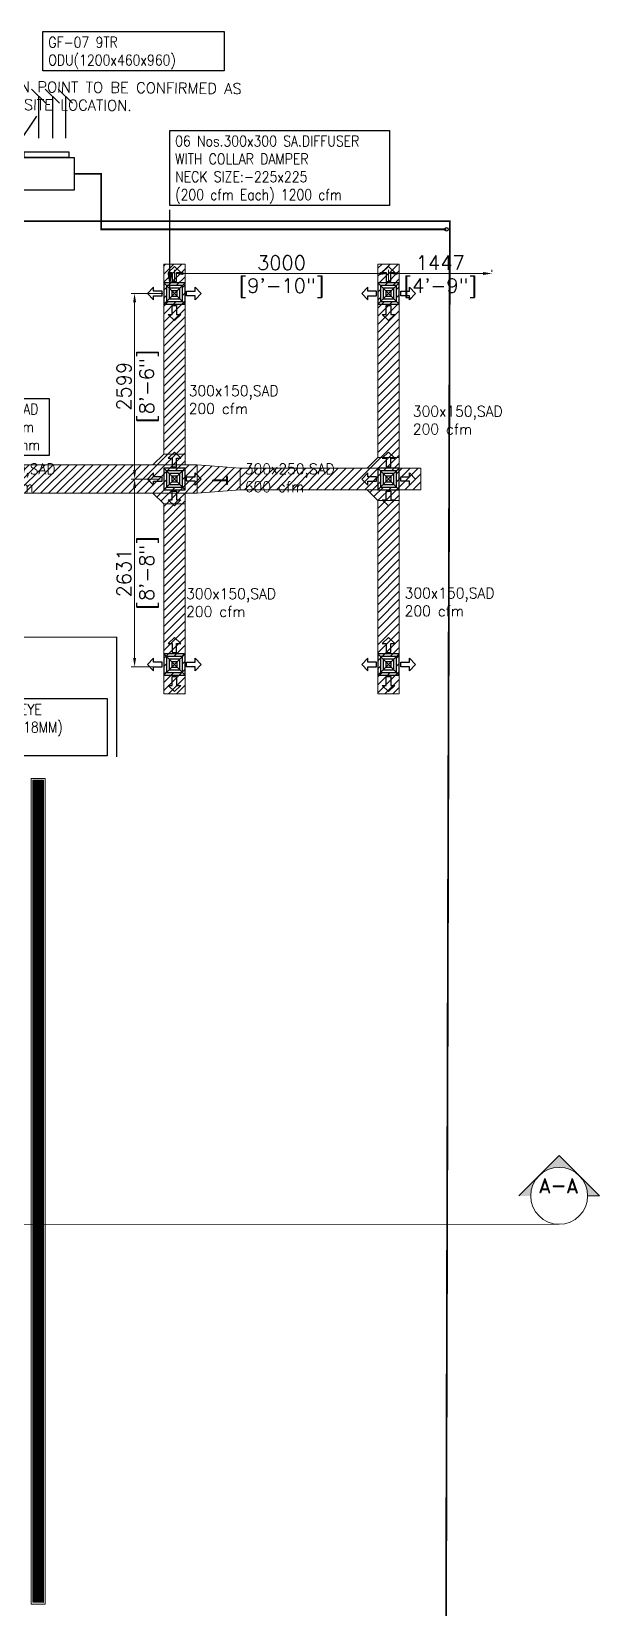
# Model space of a CAD drawing. Header units: millimetres. Extents: x -330573 to 5697, y 22061 to 198972.
# Drawn here: x -80438 to -72484, y 112963 to 135062 of the extents above; entities that cross this region are included whole.
import ezdxf

# ---------------------------------------------------------------- set-up
doc = ezdxf.new("R2010")
doc.units = ezdxf.units.MM
doc.linetypes.add('CENTER', pattern=[2, 1.25, -0.25, 0.25, -0.25])
doc.layers.add('HVAC Machine', color=5, linetype='Continuous')
doc.layers.add('HVAC SAD', color=6, linetype='Continuous')
for name, color, linetype, lineweight in [('VL-AC- DRAIN', 42, 'Continuous', 5), ('VL-AC- SECTION', 7, 'Continuous', 18), ('VL-AC-ACCOUSTIC INSULATION', 32, 'Continuous', 25), ('VL-AC-DIM', 20, 'Continuous', 25), ('VL-AC-RAT', 1, 'Continuous', 5), ('VL-AC-SA', 6, 'Continuous', 5), ('VL-AC-SA_TEXT_50', 7, 'Continuous', 25), ('VL-AC-SAT', 72, 'Continuous', 25), ('VL-AC-VRF PIPE', 152, 'Continuous', 30), ('VL-FC', 21, 'Continuous', 18)]:
    doc.layers.add(name, color=color, linetype=linetype, lineweight=lineweight)
doc.styles.add('ARIAL', font='times.ttf')
doc.styles.add('Romand-2', font='romand.shx', dxfattribs={"height": 2})
doc.styles.add('ROMANS', font='romans.shx', dxfattribs={"height": 200})
doc.styles.get("Standard").update_dxf_attribs({"font": 'arial.ttf'})
doc.styles.add('style1', font='times.ttf', dxfattribs={"width": 0.75})
doc.styles.add('VOLTAS - ROMAND', font='romand.shx', dxfattribs={"width": 0.85})
doc.dimstyles.new('Copy of STANDARD', dxfattribs={"dimtxt": 0.23, "dimasz": 0.1, "dimexe": 0.03, "dimexo": 0.03, "dimgap": 0.1, "dimtad": 0, "dimzin": 9, "dimdsep": 46, "dimtxsty": 'Standard', "dimblk1": 'OBLIQUE', "dimblk2": 'OBLIQUE', "dimsah": 1, "dimcen": 0, "dimdle": 0.1, "dimclrd": 256, "dimclre": 256, "dimclrt": 256, "dimazin": 0, "dimtm": 1e-09, "dimtfac": 0.15, "dimtofl": 0, "dimtmove": 2, "dimatfit": 3, "dimldrblk": 'OBLIQUE', "dimfxl": 1, "dimtolj": 1, "dimtzin": 0, "dimlwd": -1, "dimlwe": -1, "dimarcsym": 0})
doc.dimstyles.new('Creer 1-100 FT', dxfattribs={"dimscale": 100, "dimtxt": 2, "dimasz": 1.5, "dimexe": 0.75, "dimexo": 0.75, "dimgap": 0.5, "dimtad": 1, "dimdec": 0, "dimzin": 1, "dimtxsty": 'style1', "dimblk": 'OBLIQUE', "dimcen": 0, "dimdle": 0.75, "dimclrd": 7, "dimclre": 7, "dimclrt": 6, "dimadec": 0, "dimazin": 0, "dimtfac": 1, "dimtdec": 0, "dimtmove": 2, "dimatfit": 3, "dimfxl": 1, "dimfrac": 2, "dimtolj": 1, "dimtzin": 1, "dimlwd": 25, "dimlwe": 25, "dimarcsym": 1})
doc.dimstyles.new('VL_DIM', dxfattribs={"dimscale": 1.25, "dimtxt": 200, "dimasz": 125, "dimexe": 50, "dimexo": 50, "dimgap": 50, "dimtad": 1, "dimdec": 0, "dimrnd": 1, "dimzin": 9, "dimdsep": 46, "dimtxsty": 'ROMANS', "dimcen": 0.09, "dimdle": 35, "dimclrd": 7, "dimclre": 7, "dimclrt": 7, "dimadec": 0, "dimazin": 0, "dimtfac": 1, "dimtdec": 0, "dimtmove": 2, "dimatfit": 3, "dimfxl": 1, "dimtolj": 1, "dimtzin": 0, "dimlwd": 15, "dimlwe": 15, "dimarcsym": 1})
doc.dimstyles.new('VOLTAS', dxfattribs={"dimscale": 100, "dimtxt": 2, "dimasz": 2, "dimexe": 0.5, "dimexo": 0.5, "dimgap": 0.5, "dimtad": 1, "dimdec": 0, "dimzin": 12, "dimdsep": 46, "dimtxsty": 'ROMANS', "dimcen": 10, "dimdle": 100, "dimclrd": 7, "dimclre": 7, "dimclrt": 7, "dimadec": 0, "dimazin": 0, "dimtfac": 1, "dimtdec": 0, "dimtmove": 1, "dimatfit": 3, "dimfxl": 0.18, "dimtolj": 1, "dimtzin": 0, "dimarcsym": 2})

# ---------------------------------------------------------------- blocks, each defined once
blk = doc.blocks.new('A$C6C724B98')
at = {"layer": 'VL-AC- SECTION'}
h = blk.add_hatch(color=256, dxfattribs=at)
h.dxf.hatch_style = 1
edge = h.paths.add_edge_path()
edge.add_line((37715.47883378758, 12109.70930523957), (37880.59127626239, 12109.70930523957))
edge.add_ellipse((38279.20797419964, 12109.70930523957), major_axis=(20.6771667278624, -398.0800505663071), ratio=0.9999999999731439, start_angle=222.0266014231327, end_angle=267.02660142319235, ccw=False)
edge.add_line((37997.34340399175, 12391.57387545491), (37715.47883378758, 12109.70930523957))
edge = h.paths.add_edge_path()
edge.add_ellipse((38279.20797419964, 12109.70930523957), major_axis=(0.0006576552724343067, -398.6166979482827), ratio=0.999999999970647, start_angle=134.9999054708199, end_angle=224.9999054710118, ccw=False)
edge.add_line((38561.07254440381, 12391.57387545491), (38279.20797419592, 12673.43844566839))
edge.add_line((38279.20797419964, 12673.43844566653), (37997.34340399547, 12391.57387545119))
edge = h.paths.add_edge_path()
edge.add_line((38677.82467213689, 12109.70930523957), (38842.9371146117, 12109.70930523957))
edge.add_line((38842.9371146117, 12109.70930523957), (38561.07254440381, 12391.57387545305))
edge.add_ellipse((38279.20797419964, 12109.70930523957), major_axis=(-80.00672534378235, -390.5050521828499), ratio=0.9999999999831349, start_angle=101.57853494104512, end_angle=146.5785349415359, ccw=False)
blk.add_lwpolyline([(38677.82467214062, 12109.70930523584), (38842.93711461543, 12109.70930523584), (38279.20797419964, 12673.4384456628), (37715.47883379131, 12109.70930523584)], dxfattribs=at)
at = {"layer": 'VL-AC- SECTION', "linetype": 'CENTER', "lineweight": 0, "ltscale": 10, "const_width": 13.11819494439339}
blk.add_lwpolyline([(-3576.069098023145, 12057.78715091306), (-3576.069098023145, 11711.09260729808), (38279.20797420337, 11711.09260729813)], dxfattribs=at)
at = {"layer": 'VL-AC- SECTION'}
blk.add_circle((38279.20797420337, 12109.70930523584), 398.6166979377589, dxfattribs=at)
at = {"layer": 'VL-AC- SECTION', "insert": (38548.35990846201, 12352.96402684013, -2496053.843696692), "char_height": 200, "width": 2957.810705330985, "attachment_point": 3, "style": 'Romand-2'}
blk.add_mtext('A-A', dxfattribs=at)
blk = doc.blocks.new('*U48')
for p, q in [((-150, 150), (150, -150)), ((150, 150), (-150, -150))]:
    blk.add_line(p, q)
for points in [[(1.502126e-10, 376.3287529057417), (88.17288346346548, 292.6069175562006), (31.65172420747284, 292.6069175562006), (31.65172420747284, 170.0000000000582), (-31.65172420747281, 169.9999999999418), (-31.65172420747276, 292.6069175562298), (-88.17288346329072, 292.6069175561715)], [(-376.3287529057417, -1.502372e-10), (-292.6069175562006, -88.17288346346548), (-292.6069175562006, -31.65172420747285), (-170.0000000000582, -31.65172420747285), (-169.9999999999418, 31.6517242074728), (-292.6069175562298, 31.65172420747274), (-292.6069175561715, 88.17288346329069)], [(-150, -150), (150, -150), (150, 150), (-150, 150)], [(376.3287529057417, -1.502372e-10), (292.6069175562006, -88.17288346346548), (292.6069175562006, -31.65172420747285), (170.0000000000582, -31.65172420747285), (169.9999999999418, 31.6517242074728), (292.6069175562298, 31.65172420747274), (292.6069175561715, 88.17288346329069)], [(1.502126e-10, -376.3287529057417), (88.17288346346548, -292.6069175562006), (31.65172420747284, -292.6069175562006), (31.65172420747284, -170.0000000000582), (-31.65172420747281, -169.9999999999418), (-31.65172420747276, -292.6069175562298), (-88.17288346329072, -292.6069175561715)]]:
    blk.add_lwpolyline(points, close=True)
at = {"color": 8}
for points in [[(-112.5, -112.5), (112.5, -112.5), (112.5, 112.5), (-112.5, 112.5)], [(-75, -75), (75, -75), (75, 75), (-75, 75)], [(-37.5, -37.5), (37.5, -37.5), (37.5, 37.5), (-37.5, 37.5)]]:
    blk.add_lwpolyline(points, close=True, dxfattribs=at)
blk = doc.blocks.new('*U101')
at = {"color": 8}
for p, q in [((30, 66), (11550.72759037754, 66.0000000000005)), ((30, 54), (11550.72759037754, 54.00000000000048)), ((30, 42), (11550.72759037754, 42.00000000000048)), ((30, 30), (11550.72759037754, 30.00000000000049)), ((30, 18), (11550.72759037754, 18.0000000000005)), ((30, 6.000000000000007), (11550.72759037754, 6.000000000000498)), ((30, -5.999999999999993), (11550.72759037754, -5.999999999999502)), ((30, -17.99999999999999), (11550.72759037754, -17.9999999999995)), ((30, -29.99999999999999), (11550.72759037754, -29.99999999999949)), ((30, -41.99999999999999), (11550.72759037754, -41.9999999999995)), ((30, -53.99999999999999), (11550.72759037754, -53.9999999999995))]:
    blk.add_line(p, q, dxfattribs=at)
for points in [[(5.208279937236156, 105.0043399367306), (5.31761697117643, -94.99565707796468), (11576.04520734871, -94.99565707796418), (11575.93587031477, 105.0043399367311)], [(30, 80), (30.05466236089609, -69.98873777758617), (11550.78225273843, -69.98873777758567), (11550.72759037754, 80.0000000000005)]]:
    blk.add_lwpolyline(points, close=True)
blk = doc.blocks.new('*D230')
at = {"layer": 'Defpoints', "color": 0, "transparency": 16777216}
for p in [(-78587.54172622292, 128790.9374586103), (-78994.749324148, 126159.8067694263), (-78587.54172622292, 126159.8067694263)]:
    blk.add_point(p, dxfattribs=at)
at = {"layer": 'VL-AC-DIM', "color": 7, "lineweight": 15, "transparency": 16777216}
for p, q in [((-78637.54172622292, 128790.9374586103), (-79044.749324148, 128790.9374586103)), ((-78994.749324148, 128665.9374586103), (-78994.749324148, 126284.8067694263)), ((-78637.54172622292, 126159.8067694263), (-79044.749324148, 126159.8067694263))]:
    blk.add_line(p, q, dxfattribs=at)
at = {"layer": 'VL-AC-DIM', "color": 7, "transparency": 16777216}
for points in [[(-79015.58265748133, 128665.9374586103), (-78973.91599081467, 128665.9374586103), (-78994.749324148, 128790.9374586103)], [(-79015.58265748133, 126284.8067694263), (-78973.91599081467, 126284.8067694263), (-78994.749324148, 126159.8067694263)]]:
    blk.add_solid(points, dxfattribs=at)
at = {"layer": 'VL-AC-DIM', "color": 7, "transparency": 16777216, "char_height": 200, "attachment_point": 5, "rotation": 90, "style": 'ROMANS'}
for s, insert in [('\\A1;[8\'-8"]', (-78792.36837176699, 127475.3721140183)), ('\\A1;2631', (-79144.74932414794, 127475.3721140183))]:
    blk.add_mtext(s, dxfattribs=dict(at, insert=insert))
blk = doc.blocks.new('*D231')
at = {"layer": 'Defpoints', "color": 0, "transparency": 16777216}
for p in [(-78994.74932414806, 131390.4164235868), (-78550.04172622292, 131390.4164235868), (-78587.54172622292, 128790.9374586103)]:
    blk.add_point(p, dxfattribs=at)
at = {"layer": 'VL-AC-DIM', "color": 7, "lineweight": 15, "transparency": 16777216}
for p, q in [((-78600.04172622292, 131390.4164235868), (-79044.74932414806, 131390.4164235868)), ((-78994.74932414806, 128915.9374586103), (-78994.74932414806, 131265.4164235868)), ((-78637.54172622292, 128790.9374586103), (-79044.74932414806, 128790.9374586103))]:
    blk.add_line(p, q, dxfattribs=at)
at = {"layer": 'VL-AC-DIM', "color": 7, "transparency": 16777216}
for points in [[(-79015.58265748138, 131265.4164235868), (-78973.91599081473, 131265.4164235868), (-78994.74932414806, 131390.4164235868)], [(-79015.58265748138, 128915.9374586103), (-78973.91599081473, 128915.9374586103), (-78994.74932414806, 128790.9374586103)]]:
    blk.add_solid(points, dxfattribs=at)
at = {"layer": 'VL-AC-DIM', "color": 7, "transparency": 16777216, "char_height": 200, "attachment_point": 5, "rotation": 90, "style": 'ROMANS'}
for s, insert in [('\\A1;2599', (-79144.749324148, 130090.6769410985)), ('\\A1;[8\'-6"]', (-78792.36837176705, 130090.6769410985))]:
    blk.add_mtext(s, dxfattribs=dict(at, insert=insert))
blk = doc.blocks.new('*D232')
at = {"layer": 'Defpoints', "color": 0, "transparency": 16777216}
for p in [(-78437.54172622289, 131502.9164235867), (-75437.54172622289, 131670.8206245992), (-75437.54172622289, 131502.9164235867)]:
    blk.add_point(p, dxfattribs=at)
at = {"layer": 'VL-AC-DIM', "color": 7, "lineweight": 15, "transparency": 16777216}
for p, q in [((-78437.54172622289, 131552.9164235867), (-78437.54172622289, 131720.8206245992)), ((-75437.54172622289, 131552.9164235867), (-75437.54172622289, 131720.8206245992)), ((-78312.54172622289, 131670.8206245992), (-75562.54172622289, 131670.8206245992))]:
    blk.add_line(p, q, dxfattribs=at)
at = {"layer": 'VL-AC-DIM', "color": 7, "transparency": 16777216}
for points in [[(-78312.54172622289, 131691.6539579326), (-78312.54172622289, 131649.9872912659), (-78437.54172622289, 131670.8206245992)], [(-75562.54172622289, 131691.6539579326), (-75562.54172622289, 131649.9872912659), (-75437.54172622289, 131670.8206245992)]]:
    blk.add_solid(points, dxfattribs=at)
at = {"layer": 'VL-AC-DIM', "color": 7, "transparency": 16777216, "char_height": 200, "attachment_point": 5, "style": 'ROMANS'}
for s, insert in [('\\A1;3000', (-76937.54172622289, 131820.8206245992)), ('\\A1;[9\'-10"]', (-76937.54172622289, 131468.4396722183))]:
    blk.add_mtext(s, dxfattribs=dict(at, insert=insert))
blk = doc.blocks.new('*D233')
at = {"layer": 'Defpoints', "color": 0, "transparency": 16777216}
for p in [(-75437.54172622289, 131502.9164235867), (-73990.92412395486, 131670.8206245992), (-73990.92412395486, 131644.204752363)]:
    blk.add_point(p, dxfattribs=at)
at = {"layer": 'VL-AC-DIM', "color": 7, "lineweight": 15, "transparency": 16777216}
for p, q in [((-75437.54172622289, 131552.9164235867), (-75437.54172622289, 131720.8206245992)), ((-73990.92412395486, 131694.204752363), (-73990.92412395486, 131720.8206245992)), ((-75312.54172622289, 131670.8206245992), (-74115.92412395486, 131670.8206245992))]:
    blk.add_line(p, q, dxfattribs=at)
at = {"layer": 'VL-AC-DIM', "color": 7, "transparency": 16777216}
for points in [[(-75312.54172622289, 131691.6539579326), (-75312.54172622289, 131649.9872912659), (-75437.54172622289, 131670.8206245992)], [(-74115.92412395486, 131691.6539579326), (-74115.92412395486, 131649.9872912659), (-73990.92412395486, 131670.8206245992)]]:
    blk.add_solid(points, dxfattribs=at)
at = {"layer": 'VL-AC-DIM', "color": 7, "transparency": 16777216, "char_height": 200, "attachment_point": 5, "style": 'ROMANS'}
for s, insert in [('\\A1;1447', (-74714.23292508887, 131820.8206245992)), ('\\A1;[4\'-9"]', (-74714.23292508887, 131468.4396722183))]:
    blk.add_mtext(s, dxfattribs=dict(at, insert=insert))
blk = doc.blocks.new('_Oblique')
at = {"color": 0, "linetype": 'ByBlock', "lineweight": -2}
blk.add_line((-0.5, -0.5), (0.5, 0.5), dxfattribs=at)
blk = doc.blocks.new('A$C0D6B1846')
at = {"layer": 'HVAC Machine'}
for points in [[(0, 460), (1200, 460), (1200, 0), (0, 0)], [(1122.860470618121, 460), (496.2711763647385, 460), (496.2711763647385, 537.4806997685228), (1122.860470618121, 537.4806997685228)]]:
    blk.add_lwpolyline(points, close=True, dxfattribs=at)
for points in [[(699.5548098809086, 1317.415026757633), (699.5548098809086, 727.0967572869267)], [(893.8596113617532, 1317.415026757633), (893.8596113617532, 727.0967572869267)], [(1075.755992107559, 1317.415026757633), (1075.755992107559, 727.0967572869267)]]:
    blk.add_leader(points, dimstyle='Copy of STANDARD', override={"dimasz": 200, "dimgap": 0.1, "dimtad": 0, "dimzin": 1, "dimfxl": 140, "dimfxlon": 1, "dimarcsym": 1}, dxfattribs=at)

msp = doc.modelspace()

# ---------------------------------------------------------------- hatches: boundary and pattern name
at = {"layer": 'VL-AC-ACCOUSTIC INSULATION'}
h = msp.add_hatch(dxfattribs=at)
h.set_pattern_fill('ANSI31', color=8, scale=25)
h.set_pattern_definition([(45, (0, 0), (-56.12660075668221, 56.12660075668221), [])])
h.paths.add_polyline_path([(-89084.54360014391, 127076.7797271928), (-89334.5436001441, 127076.7797271928), (-89334.54360014448, 126773.1217856795), (-89084.54360014448, 126773.1217856795)])
h.paths.add_polyline_path([(-88959.54360014993, 127226.7797271856), (-89334.54360014391, 127226.7797271942), (-89334.5436001441, 127076.7797271928), (-89084.54360014391, 127076.7797271928)])
h.paths.add_polyline_path([(-86418.47217066823, 127576.7797271273), (-89471.13808756006, 127576.7797271973), (-89471.1380875605, 127226.7797271973), (-86418.47217067609, 127226.7797271273)])
h.paths.add_polyline_path([(-87834.54360017143, 127226.7797271598), (-88209.5436001439, 127226.7797271684), (-88209.54360014408, 127076.7797271928), (-87959.5436001439, 127076.7797271928)])
h.paths.add_polyline_path([(-87959.5436001439, 127076.7797271928), (-88209.54360014408, 127076.7797271928), (-88209.54360014446, 126773.1217856795), (-87959.54360014446, 126773.1217856795)])
h.paths.add_polyline_path([(-86684.54330214197, 127077.8473856192), (-86934.54330214216, 127077.8473856192), (-86934.54330214254, 126773.1217856795), (-86684.54330214254, 126773.1217856795)])
h.paths.add_polyline_path([(-86560.43301754918, 127226.7797271306), (-86934.54330214197, 127226.7797271391), (-86934.54330214216, 127077.8473856192), (-86684.54330214197, 127077.8473856192)])
h.paths.add_polyline_path([(-85818.4721706817, 127601.7797271138), (-86418.47217066823, 127576.7797271273), (-86418.47217067609, 127226.7797271273), (-85818.47217067833, 127201.7797271138)])
h.paths.add_polyline_path([(-82673.90630525842, 127601.7797270466), (-85818.4721706817, 127601.7797271138), (-85818.47217067833, 127201.7797271138), (-82673.90630525842, 127201.7797270466)])
h.paths.add_polyline_path([(-85285.13655467838, 127201.7797271024), (-85659.54340147327, 127201.7797271104), (-85659.54340147327, 127052.4915109485), (-85409.54340147327, 127052.4915109485)])
h.paths.add_polyline_path([(-85409.54340147327, 127052.4915109485), (-85659.54340147327, 127052.4915109485), (-85659.54340147327, 126773.1217856795), (-85409.54340147327, 126773.1217856795)])
h.paths.add_polyline_path([(-84134.54350080401, 127052.1356364205), (-84384.54350080401, 127052.1356364205), (-84384.54350080401, 126773.1217856795), (-84134.54350080401, 126773.1217856795)])
h.paths.add_polyline_path([(-84009.84009192516, 127201.7797270751), (-84384.54350080401, 127201.7797270831), (-84384.54350080401, 127052.1356364205), (-84134.54350080401, 127052.1356364205)])
h.paths.add_polyline_path([(-82734.5324820042, 127201.7797270478), (-83109.53245555924, 127201.7797270559), (-83109.53245555924, 127051.7797587818), (-82859.53245555924, 127051.7797587818)])
h.paths.add_polyline_path([(-82859.53245555924, 127051.7797587818), (-83109.53245555924, 127051.7797587818), (-83109.53245555924, 126773.1217856795), (-82859.53245555924, 126773.1217856795)])
h.paths.add_polyline_path([(-81973.95731445074, 128990.9374586101), (-82123.95731445074, 129140.9374586101), (-82123.95731445074, 128590.9374586101), (-81973.95731445074, 128590.9374586101)])
h.paths.add_polyline_path([(-78117.65063671686, 128990.9374586101), (-81973.95731445074, 128990.9374586101), (-81973.95731445074, 128590.9374586101), (-78117.65063671686, 128590.9374586101)])
h.paths.add_polyline_path([(-78550.04172622303, 128903.4374586101), (-78325.04172622303, 128903.4374586101), (-78325.04172622303, 128678.4374586101), (-78550.04172622303, 128678.4374586101)], flags=16)
h.paths.add_polyline_path([(-77517.65063671686, 128940.9374586101), (-78117.65063671686, 128990.9374586101), (-78117.65063671686, 128590.9374586101), (-77517.65063671686, 128640.9374586101)])
h.paths.add_polyline_path([(-74987.54172622302, 128940.9374586101), (-77517.65063671686, 128940.9374586101), (-77517.65063671686, 128640.9374586101), (-74987.541726223, 128640.9374586101)])
h.paths.add_polyline_path([(-75550.04172622303, 128903.4374586104), (-75325.04172622303, 128903.4374586104), (-75325.04172622303, 128678.4374586104), (-75550.04172622303, 128678.4374586104)], flags=16)
h.paths.add_polyline_path([(-75287.54172622302, 128640.9374586101), (-75737.54172622302, 128640.9374586101), (-75587.541726223, 128490.9374586101), (-75287.54172622302, 128490.9374586101)])
h.paths.add_polyline_path([(-75287.541726223, 128490.9374586101), (-75587.541726223, 128490.9374586101), (-75587.54172622287, 125778.9584936336), (-75287.54172622287, 125778.9584936336)])
h.paths.add_polyline_path([(-75325.04172622289, 126303.9584936337), (-75325.04172622289, 126078.9584936337), (-75550.04172622289, 126078.9584936337), (-75550.04172622289, 126303.9584936337)], flags=16)
h.paths.add_polyline_path([(-78287.54172622309, 128440.9374586101), (-78587.54172622309, 128440.9374586101), (-78587.54172622296, 125778.9584936335), (-78287.54172622296, 125778.9584936335)])
h.paths.add_polyline_path([(-78325.04172622289, 126303.9584936337), (-78325.04172622289, 126078.9584936337), (-78550.04172622289, 126078.9584936337), (-78550.04172622289, 126303.9584936337)], flags=16)
h.paths.add_polyline_path([(-78287.5417262231, 128590.9374586101), (-78737.54172622305, 128590.9374586101), (-78587.54172622309, 128440.9374586101), (-78287.5417262231, 128440.9374586101)])
h.paths.add_polyline_path([(-78287.54172622309, 129140.93745861), (-78587.54172622309, 129140.93745861), (-78737.54172622305, 128990.9374586101), (-78287.5417262231, 128990.9374586101)])
h.paths.add_polyline_path([(-78287.54172622296, 131802.9164235866), (-78587.54172622296, 131802.9164235866), (-78587.54172622309, 129140.93745861), (-78287.5417262231, 129140.93745861)])
h.paths.add_polyline_path([(-78550.04172622289, 131277.9164235867), (-78550.04172622289, 131502.9164235867), (-78325.04172622289, 131502.9164235867), (-78325.04172622289, 131277.9164235867)], flags=16)
h.paths.add_polyline_path([(-75287.541726223, 129090.9374586101), (-75587.541726223, 129090.9374586101), (-75737.54172622302, 128940.9374586101), (-75287.54172622302, 128940.9374586101)])
h.paths.add_polyline_path([(-75287.54172622287, 131802.9164235865), (-75587.54172622287, 131802.9164235865), (-75587.541726223, 129090.9374586101), (-75287.54172622302, 129090.9374586101)])
h.paths.add_polyline_path([(-75550.04172622289, 131277.9164235865), (-75550.04172622289, 131502.9164235865), (-75325.04172622289, 131502.9164235865), (-75325.04172622289, 131277.9164235865)], flags=16)
h.paths.add_polyline_path([(-81584.53238167214, 128440.9374586101), (-81834.53238167214, 128440.9374586101), (-81834.53238167214, 126773.1217856795), (-81584.53238167214, 126773.1217856795)])
h.paths.add_polyline_path([(-81584.53238167214, 128590.9374586101), (-81959.53238167214, 128590.9374586101), (-81834.53238167214, 128440.9374586101), (-81584.53238167214, 128440.9374586101)])
h.paths.add_polyline_path([(-82923.95731445074, 129834.1681527583), (-83093.49169549908, 129834.1681527583), (-83093.49169549908, 129534.1681527583), (-82923.95731445074, 129534.1681527583)])
h.paths.add_polyline_path([(-82823.95731445074, 129934.1681527583), (-82923.95731445074, 129834.1681527583), (-82923.95731445074, 129534.1681527583), (-82823.95731445074, 129534.1681527583)])
edge = h.paths.add_edge_path()
edge.add_arc((-83093.49169549908, 129984.1681527583), 150, 180, 270, ccw=False)
edge.add_line((-83243.49169549908, 129984.1681527583), (-83543.49169549908, 129984.1681527583))
edge.add_arc((-83093.49169549908, 129984.1681527583), 450, 180, 270)
edge.add_line((-83093.49169549908, 129534.1681527583), (-83093.49169549908, 129834.1681527583))
h.paths.add_polyline_path([(-83243.49169549908, 131130.2760261096), (-83543.49169549908, 131130.2760261096), (-83543.49169549908, 129984.1681527583), (-83243.49169549908, 129984.1681527583)])
h.paths.add_polyline_path([(-83505.99169549908, 130605.2760261096), (-83505.99169549908, 130830.2760261096), (-83280.99169549908, 130830.2760261096), (-83280.99169549908, 130605.2760261096)], flags=16)
edge = h.paths.add_edge_path()
edge.add_arc((-82673.90630525835, 127751.7797270469), 549.9999999999272, 314.9999999977178, 360)
edge.add_line((-82123.90630525842, 127751.7797270386), (-82123.95731445076, 127862.0544586744))
edge.add_line((-82123.95731445076, 127862.0544586744), (-82523.95731445076, 127862.0544586743))
edge.add_arc((-82776.40485646966, 127834.1625320122), 253.9837023202651, -6.2518055668969055, 6.3048115671920755, ccw=False)
edge.add_line((-82523.93161884823, 127806.5041638524), (-82523.90636944825, 127751.9184964347))
edge.add_arc((-82673.90630526333, 127751.7797270515), 150.0000000049012, -89.99999999812422, 0.053006007473584305, ccw=False)
edge.add_line((-82673.90630525841, 127601.7797270466), (-82673.90630525842, 127201.7797270466))
edge.add_arc((-82679.7029072734, 127765.7739622469), 564.0240224796477, 270.5888520072284, 314.4111479897262)

# ---------------------------------------------------------------- linework, layer by layer
at = {"layer": 'VL-AC-SA'}
for points in [[(-78587.54172622296, 131802.9164235866), (-78587.54172622309, 129140.93745861)], [(-78287.54172622296, 131802.9164235866), (-78587.54172622296, 131802.9164235866)], [(-78287.54172622296, 131802.9164235866), (-78287.5417262231, 128990.93745861)], [(-75587.54172622287, 131802.9164235865), (-75587.541726223, 129090.9374586101)], [(-75287.54172622287, 131802.9164235865), (-75587.54172622287, 131802.9164235865)], [(-75287.54172622287, 131802.9164235865), (-75287.54172622302, 128940.9374586101)], [(-78325.04172622289, 131502.9164235867), (-78550.04172622289, 131277.9164235867)], [(-78550.04172622289, 131502.9164235867), (-78325.04172622289, 131277.9164235867)], [(-75325.04172622289, 131502.9164235865), (-75550.04172622289, 131277.9164235865)], [(-75550.04172622289, 131502.9164235865), (-75325.04172622289, 131277.9164235865)], [(-78587.54172622309, 129140.93745861), (-78737.5417262231, 128990.93745861)], [(-78587.54172622309, 129140.93745861), (-78287.54172622309, 129140.93745861)], [(-75587.541726223, 129090.9374586101), (-75737.54172622302, 128940.9374586101)], [(-75587.541726223, 129090.9374586101), (-75287.541726223, 129090.9374586101)], [(-78117.65063671686, 128990.9374586101), (-81973.95731445074, 128990.9374586101)], [(-78325.04172622303, 128903.4374586101), (-78550.04172622303, 128678.4374586101)], [(-78550.04172622303, 128903.4374586101), (-78325.04172622303, 128678.4374586101)], [(-77517.65063671686, 128940.9374586101), (-74987.54172622302, 128940.9374586101)], [(-75325.04172622303, 128903.4374586104), (-75550.04172622303, 128678.4374586104)], [(-75550.04172622303, 128903.4374586104), (-75325.04172622303, 128678.4374586104)], [(-74987.541726223, 128640.9374586101), (-74987.54172622302, 128940.9374586101)], [(-77517.65063671686, 128640.9374586101), (-74987.541726223, 128640.9374586101)], [(-75587.541726223, 128490.9374586101), (-75737.54172622302, 128640.9374586101)], [(-75287.54172622287, 125778.9584936336), (-75287.54172622302, 128640.9374586101)], [(-78117.65063671686, 128590.9374586101), (-82123.95731445074, 128590.9374586101)], [(-78587.54172622309, 128440.9374586101), (-78737.5417262231, 128590.9374586101)], [(-78587.54172622296, 125778.9584936335), (-78587.54172622309, 128440.9374586101)], [(-78587.54172622309, 128440.9374586101), (-78287.54172622309, 128440.9374586101)], [(-78287.54172622296, 125778.9584936335), (-78287.5417262231, 128590.9374586101)], [(-75587.54172622287, 125778.9584936336), (-75587.541726223, 128490.9374586101)], [(-75587.541726223, 128490.9374586101), (-75287.541726223, 128490.9374586101)], [(-78325.04172622289, 126303.9584936337), (-78550.04172622289, 126078.9584936337)], [(-78550.04172622289, 126303.9584936337), (-78325.04172622289, 126078.9584936337)], [(-75325.04172622289, 126303.9584936337), (-75550.04172622289, 126078.9584936337)], [(-75550.04172622289, 126303.9584936337), (-75325.04172622289, 126078.9584936337)], [(-78287.54172622296, 125778.9584936335), (-78587.54172622296, 125778.9584936335)], [(-75287.54172622287, 125778.9584936336), (-75587.54172622287, 125778.9584936336)]]:
    msp.add_lwpolyline(points, dxfattribs=at)
for points in [[(-78550.04172622289, 131502.9164235867), (-78325.04172622289, 131502.9164235867), (-78325.04172622289, 131277.9164235867), (-78550.04172622289, 131277.9164235867)], [(-75550.04172622289, 131502.9164235865), (-75325.04172622289, 131502.9164235865), (-75325.04172622289, 131277.9164235865), (-75550.04172622289, 131277.9164235865)], [(-78550.04172622303, 128903.4374586101), (-78325.04172622303, 128903.4374586101), (-78325.04172622303, 128678.4374586101), (-78550.04172622303, 128678.4374586101)], [(-78117.65063671686, 128990.9374586101), (-77517.65063671686, 128940.9374586101), (-77517.65063671686, 128640.9374586101), (-78117.65063671686, 128590.9374586101)], [(-75550.04172622303, 128903.4374586104), (-75325.04172622303, 128903.4374586104), (-75325.04172622303, 128678.4374586104), (-75550.04172622303, 128678.4374586104)], [(-78550.04172622289, 126303.9584936337), (-78325.04172622289, 126303.9584936337), (-78325.04172622289, 126078.9584936337), (-78550.04172622289, 126078.9584936337)], [(-75550.04172622289, 126303.9584936337), (-75325.04172622289, 126303.9584936337), (-75325.04172622289, 126078.9584936337), (-75550.04172622289, 126078.9584936337)]]:
    msp.add_lwpolyline(points, close=True, dxfattribs=at)
at = {"layer": 'VL-AC-VRF PIPE'}
msp.add_circle((-74626.08367420928, 132290.5602233144), 25, dxfattribs=at)

# ---------------------------------------------------------------- block references
at = {"layer": 'HVAC Machine'}
msp.add_blockref('A$C0D6B1846', (-81039.32091037465, 132838.7075626208), dxfattribs=at)
at = {"layer": 'HVAC SAD'}
msp.add_blockref('A$C6C724B98', (-111326.7948322193, 106635.5489536782), dxfattribs=at)
at = {"layer": 'VL-AC-RAT', "xscale": -1, "rotation": 90}
msp.add_blockref('*U101', (-80340.66219122984, 124599.969535036), dxfattribs=at)
at = {"layer": 'VL-AC-SAT', "rotation": 270}
for p in [(-78437.54172622289, 131390.4164235867), (-75437.54172622289, 131390.4164235867), (-78437.54172622289, 128790.9374586102), (-75437.54172622289, 128790.9374586102), (-78437.54172622289, 126191.4584936337), (-75437.54172622289, 126191.4584936337)]:
    msp.add_blockref('*U48', p, dxfattribs=at)

# ---------------------------------------------------------------- texts
at = {"layer": 'VL-AC- DRAIN', "color": 1, "ltscale": 0.5, "insert": (-81039.77297337052, 133966.3166975977), "char_height": 150, "width": 3891.468093323615, "attachment_point": 7, "rotation": 359.5156951012745, "style": 'ARIAL'}
msp.add_mtext('{\\Fromand|c0;DRAIN POINT TO BE CONFIRMED AS PER SITE LOCATION.}', dxfattribs=at)
at = {"layer": 'VL-AC-SA_TEXT_50', "char_height": 150, "width": 1964.597726614538, "attachment_point": 1, "style": 'VOLTAS - ROMAND'}
for s, insert in [('\\pxql;{\\W0.95;300x150,SAD\\P200 cfm}', (-78236.16627760592, 130102.5032990765, 166161.5717489498)), ('\\pxql;{\\W0.95;300x150,SAD\\P200 cfm}', (-75097.0875676045, 129814.7662447529, 166161.5717489498)), ('\\pxql;{\\W0.95;400x400,SAD\\P1500 cfm}', (-81360.44651307247, 129007.0953740833, 166161.5717489498)), ('\\pxql;{\\W0.95;300x250,SAD\\P600 cfm}', (-77450.53514415235, 129007.0953740833, 166161.5717489498)), ('\\pxql;{\\W0.95;300x150,SAD\\P200 cfm}', (-78272.15186118695, 127258.7668135234, 166161.5717489498)), ('\\pxql;{\\W0.95;300x150,SAD\\P200 cfm}', (-75211.80440196942, 127266.9398733443, 166161.5717489498))]:
    msp.add_mtext(s, dxfattribs=dict(at, insert=insert))
at = {"layer": 'VL-AC-SA_TEXT_50', "insert": (-77799.59303654503, 128772.2149368091, -25331.46463239641), "char_height": 200, "width": 144.8571428571428, "attachment_point": 5, "rotation": 269.9999999999999, "style": 'ROMANS'}
msp.add_mtext('\\pxql;{\\Fromand|c0;T}', dxfattribs=at)

# ---------------------------------------------------------------- dimensions: what is measured, and where the dimension line sits
at = {"layer": 'VL-AC-DIM'}
for base, p1, p2, picture, middle in [((-75437.54172622289, 131670.8206245992), (-78437.54172622289, 131502.9164235867), (-75437.54172622289, 131502.9164235867), '*D232', (-76937.54172622289, 131670.8206245992)), ((-73990.92412395486, 131670.8206245992), (-75437.54172622289, 131502.9164235867), (-73990.92412395486, 131644.204752363), '*D233', (-74714.23292508887, 131670.8206245992))]:
    dim = msp.add_linear_dim(base=base, p1=p1, p2=p2, dimstyle='VL_DIM', override={"dimscale": 1, "dimpost": '\\X'}, dxfattribs=at)
    dim.commit()
    dim.dimension.update_dxf_attribs({"geometry": picture, "text_midpoint": middle})
for base, p2, picture, middle in [((-78994.74932414806, 131390.4164235868), (-78550.04172622289, 131390.4164235867), '*D231', (-78994.749324148, 130090.6769410985)), ((-78994.749324148, 126159.8067694263), (-78587.54172622289, 126159.8067694262), '*D230', (-78994.74932414794, 127475.3721140183))]:
    dim = msp.add_linear_dim(base=base, p1=(-78587.54172622289, 128790.9374586102), p2=p2, angle=90, dimstyle='VL_DIM', override={"dimscale": 1, "dimpost": '\\X'}, dxfattribs=at)
    dim.commit()
    dim.dimension.update_dxf_attribs({"geometry": picture, "text_midpoint": middle})

# ---------------------------------------------------------------- leaders
at = {"layer": 'VL-AC- DRAIN', "color": 1, "ltscale": 0.5}
msp.add_leader([(-81391.30544304238, 132348.1445331331), (-80361.84245821089, 133877.9036392046)], dimstyle='Creer 1-100 FT', override={"dimtxt": 1, "dimtad": 0, "dimtxsty": 'ROMANS', "dimclrd": 1, "dimclrt": 7, "dimfxl": 0.18, "dimarcsym": 2}, dxfattribs=at)

# ---------------------------------------------------------------- next in the draw order: texts
at = {"layer": 'VL-AC-SA_TEXT_50', "char_height": 150, "attachment_point": 5, "style": 'VOLTAS - ROMAND', "bg_fill": 19, "box_fill_scale": 1.5, "bg_fill_color": 256, "bg_fill_transparency": 0}
for s, insert, width in [('\\pxql;GF-07 9TR \\PODU(1200x460x960)', (-79009.16011991228, 134761.5527764092), 2387.861354594718), ('\\pxql;06 Nos.300x300 SA.DIFFUSER WITH COLLAR DAMPER\\PNECK SIZE:-225x225 \\P(200 cfm Each) 1200 cfm  ', (-76963.92321507761, 133125.8830146437, -0.01129749748851168), 2925.893064285715), ('700x400,SAD\\P@3400 cfm\\PBOD:2885mm ', (-80904.14982143683, 129520.2602059258, -3.230362788706253e-05), 1276.5), ('\\pxql;7 NOS.250∅ JET NOZZLE EYE BALL(OUTER FLANGE DIA 318MM)  \\P271 cfm EACH 1900 cfm', (-81145.39802808152, 125312.8131147397), 3379.272904796194)]:
    msp.add_mtext(s, dxfattribs=dict(at, insert=insert, width=width))

# ---------------------------------------------------------------- next in the draw order: linework, layer by layer
at = {"layer": 'VL-AC-VRF PIPE', "const_width": 25}
for points in [[(-81639.32091037465, 133068.7075626208), (-81172.05893705902, 133068.7075626208), (-81172.05893705902, 132405.1964036011), (-74579.39028084851, 132405.1964036011), (-74654.10388211184, 104678.7062191179), (-75551.88664537703, 104678.7062191179), (-75551.88664537703, 104883.5489516935)], [(-74626.08367420928, 132290.5602233144), (-79461.94694441534, 132290.5602233144), (-79461.94694441534, 133066.6618840878), (-79839.32091037465, 133066.6618840878)]]:
    msp.add_lwpolyline(points, dxfattribs=at)
at = {"layer": 'VL-FC', "const_width": 15}
msp.add_lwpolyline([(-74570.92412402564, 107085.5489529427), (-76393.71503812564, 107085.5489529427), (-76393.71503812564, 106492.7367446754), (-109889.9134022173, 106492.7367446754), (-109889.9134022173, 107085.5489529427), (-111960.9241241449, 107085.5489529427), (-111961.0241234367, 111092.0034781857), (-108922.8908456459, 111092.0034781857), (-108922.8908456459, 121000.6032846106), (-109060.8908456459, 121000.6032846106), (-109060.8908456459, 126575.4489526632), (-79245.924123763, 126575.4489526632), (-79245.924123763, 124895.549021055)], dxfattribs=at)

# ---------------------------------------------------------------- next in the draw order: leaders
at = {"layer": 'VL-AC-SA_TEXT_50'}
msp.add_leader([(-78500.75380694505, 131478.5001995082, -0.01129749748851168), (-78500.75380694505, 132561.2092773446, -0.01129749748851168)], dimstyle='VOLTAS', override={"dimtad": 0}, dxfattribs=at)

doc.saveas('drawing.dxf')
